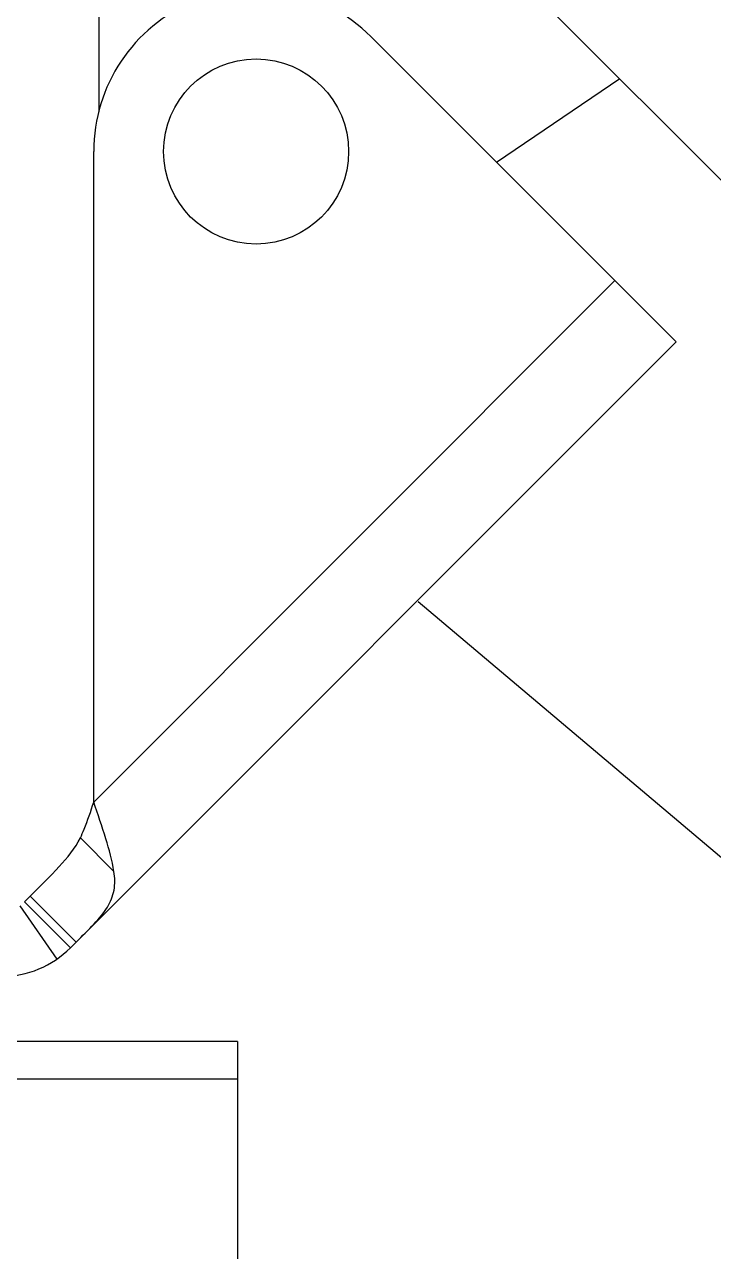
# Model space of a CAD drawing. Extents: x 1031190 to 1725648, y 733081 to 1571294.
# Drawn here: x 1163132 to 1163652, y 1235147 to 1236073 of the extents above; entities that cross this region are included whole.
import ezdxf

# ---------------------------------------------------------------- set-up
doc = ezdxf.new("R2010")
doc.units = 0
doc.header["$LTSCALE"] = 1000
doc.header["$MEASUREMENT"] = 0
doc.styles.get("Standard").update_dxf_attribs({"font": 'gbenor.shx', "bigfont": 'gbcbig.shx'})
doc.dimstyles.get("Standard").update_dxf_attribs({"dimtxt": 0.18, "dimasz": 0.18, "dimexe": 0.18, "dimexo": 0.0625, "dimgap": 0.09, "dimtad": 0, "dimtih": 1, "dimtoh": 1, "dimdec": 4, "dimzin": 0, "dimdsep": 46, "dimtxsty": 'Standard', "dimcen": 0.09, "dimadec": 0, "dimazin": 0, "dimtfac": 1, "dimtdec": 4, "dimtofl": 0, "dimtmove": 0, "dimatfit": 3, "dimfxl": 0, "dimtolj": 1, "dimtzin": 0, "dimarcsym": 0})

msp = doc.modelspace()

# ---------------------------------------------------------------- linework, layer by layer
for p, q in [((1163688.35, 1235925.5), (1163451.27, 1236162.58)), ((1163188.14, 1236007.49), (1163188.15, 1236110.13)), ((1163393.44, 1236064.28), (1163623.92, 1235833.8)), ((1163581.47, 1236032.38), (1163488.35, 1235969.37)), ((1163184.05, 1235486.44), (1163184.05, 1235977.54)), ((1163577.66, 1235880.06), (1163184.05, 1235486.44)), ((1163166.47, 1235376.35), (1163623.92, 1235833.8)), ((1163173.94, 1235459.4), (1163199.34, 1235433.99)), ((1163131.78, 1235411.05), (1163136.15, 1235415.41)), ((1163166.47, 1235376.35), (1163131.78, 1235411.05)), ((1163170.84, 1235380.72), (1163136.15, 1235415.41)), ((1163128.33, 1235408.18), (1163156.12, 1235367.74)), ((1163292.58, 1235305.73), (1163079.68, 1235305.73)), ((1163292.58, 1235277.11), (1163079.68, 1235277.11))]:
    msp.add_line(p, q)
at = {"color": 7}
msp.add_line((1163292.58, 1235305.73), (1163292.58, 1234663.79), dxfattribs=at)
msp.add_circle((1163306.71, 1235977.54), 69.92)
for centre, radius, start, end in [((1163306.71, 1235977.54), 122.66, 45, 180), ((1163114.43, 1235428.39), 73.6, 270, 315)]:
    msp.add_arc(centre, radius, start, end)
for points, knots in [([(1163173.94, 1235459.4), (1163174.96, 1235461.51), (1163178.85, 1235470.33), (1163181.81, 1235479.51), (1163184.05, 1235486.44)], [0, 0, 0, 0, 0.243558, 1, 1, 1, 1]), ([(1163199.34, 1235433.99), (1163197.97, 1235442.36), (1163193.13, 1235460), (1163187.21, 1235477.22), (1163184.05, 1235486.44)], [0, 0, 0, 0, 0.46516, 1, 1, 1, 1]), ([(1163136.15, 1235415.41), (1163143.52, 1235422.79), (1163157.3, 1235436.26), (1163170.04, 1235451.34), (1163173.94, 1235459.4)], [0, 0, 0, 0, 0.53832, 1, 1, 1, 1]), ([(1163170.84, 1235380.72), (1163175.37, 1235385.25), (1163183.76, 1235393.5), (1163194.58, 1235405.95), (1163200.39, 1235419.83), (1163200.1, 1235429.37), (1163199.34, 1235433.99)], [0, 0, 0, 0, 0.30379, 0.559468, 0.777636, 1, 1, 1, 1])]:
    msp.add_open_spline(points, degree=3, knots=knots)

# ---------------------------------------------------------------- leaders
msp.add_leader([(1163429.23, 1235637.83), (1163996.63, 1235158.58)], dimstyle='Standard', override={"dimgap": 20})

doc.saveas('drawing.dxf')
